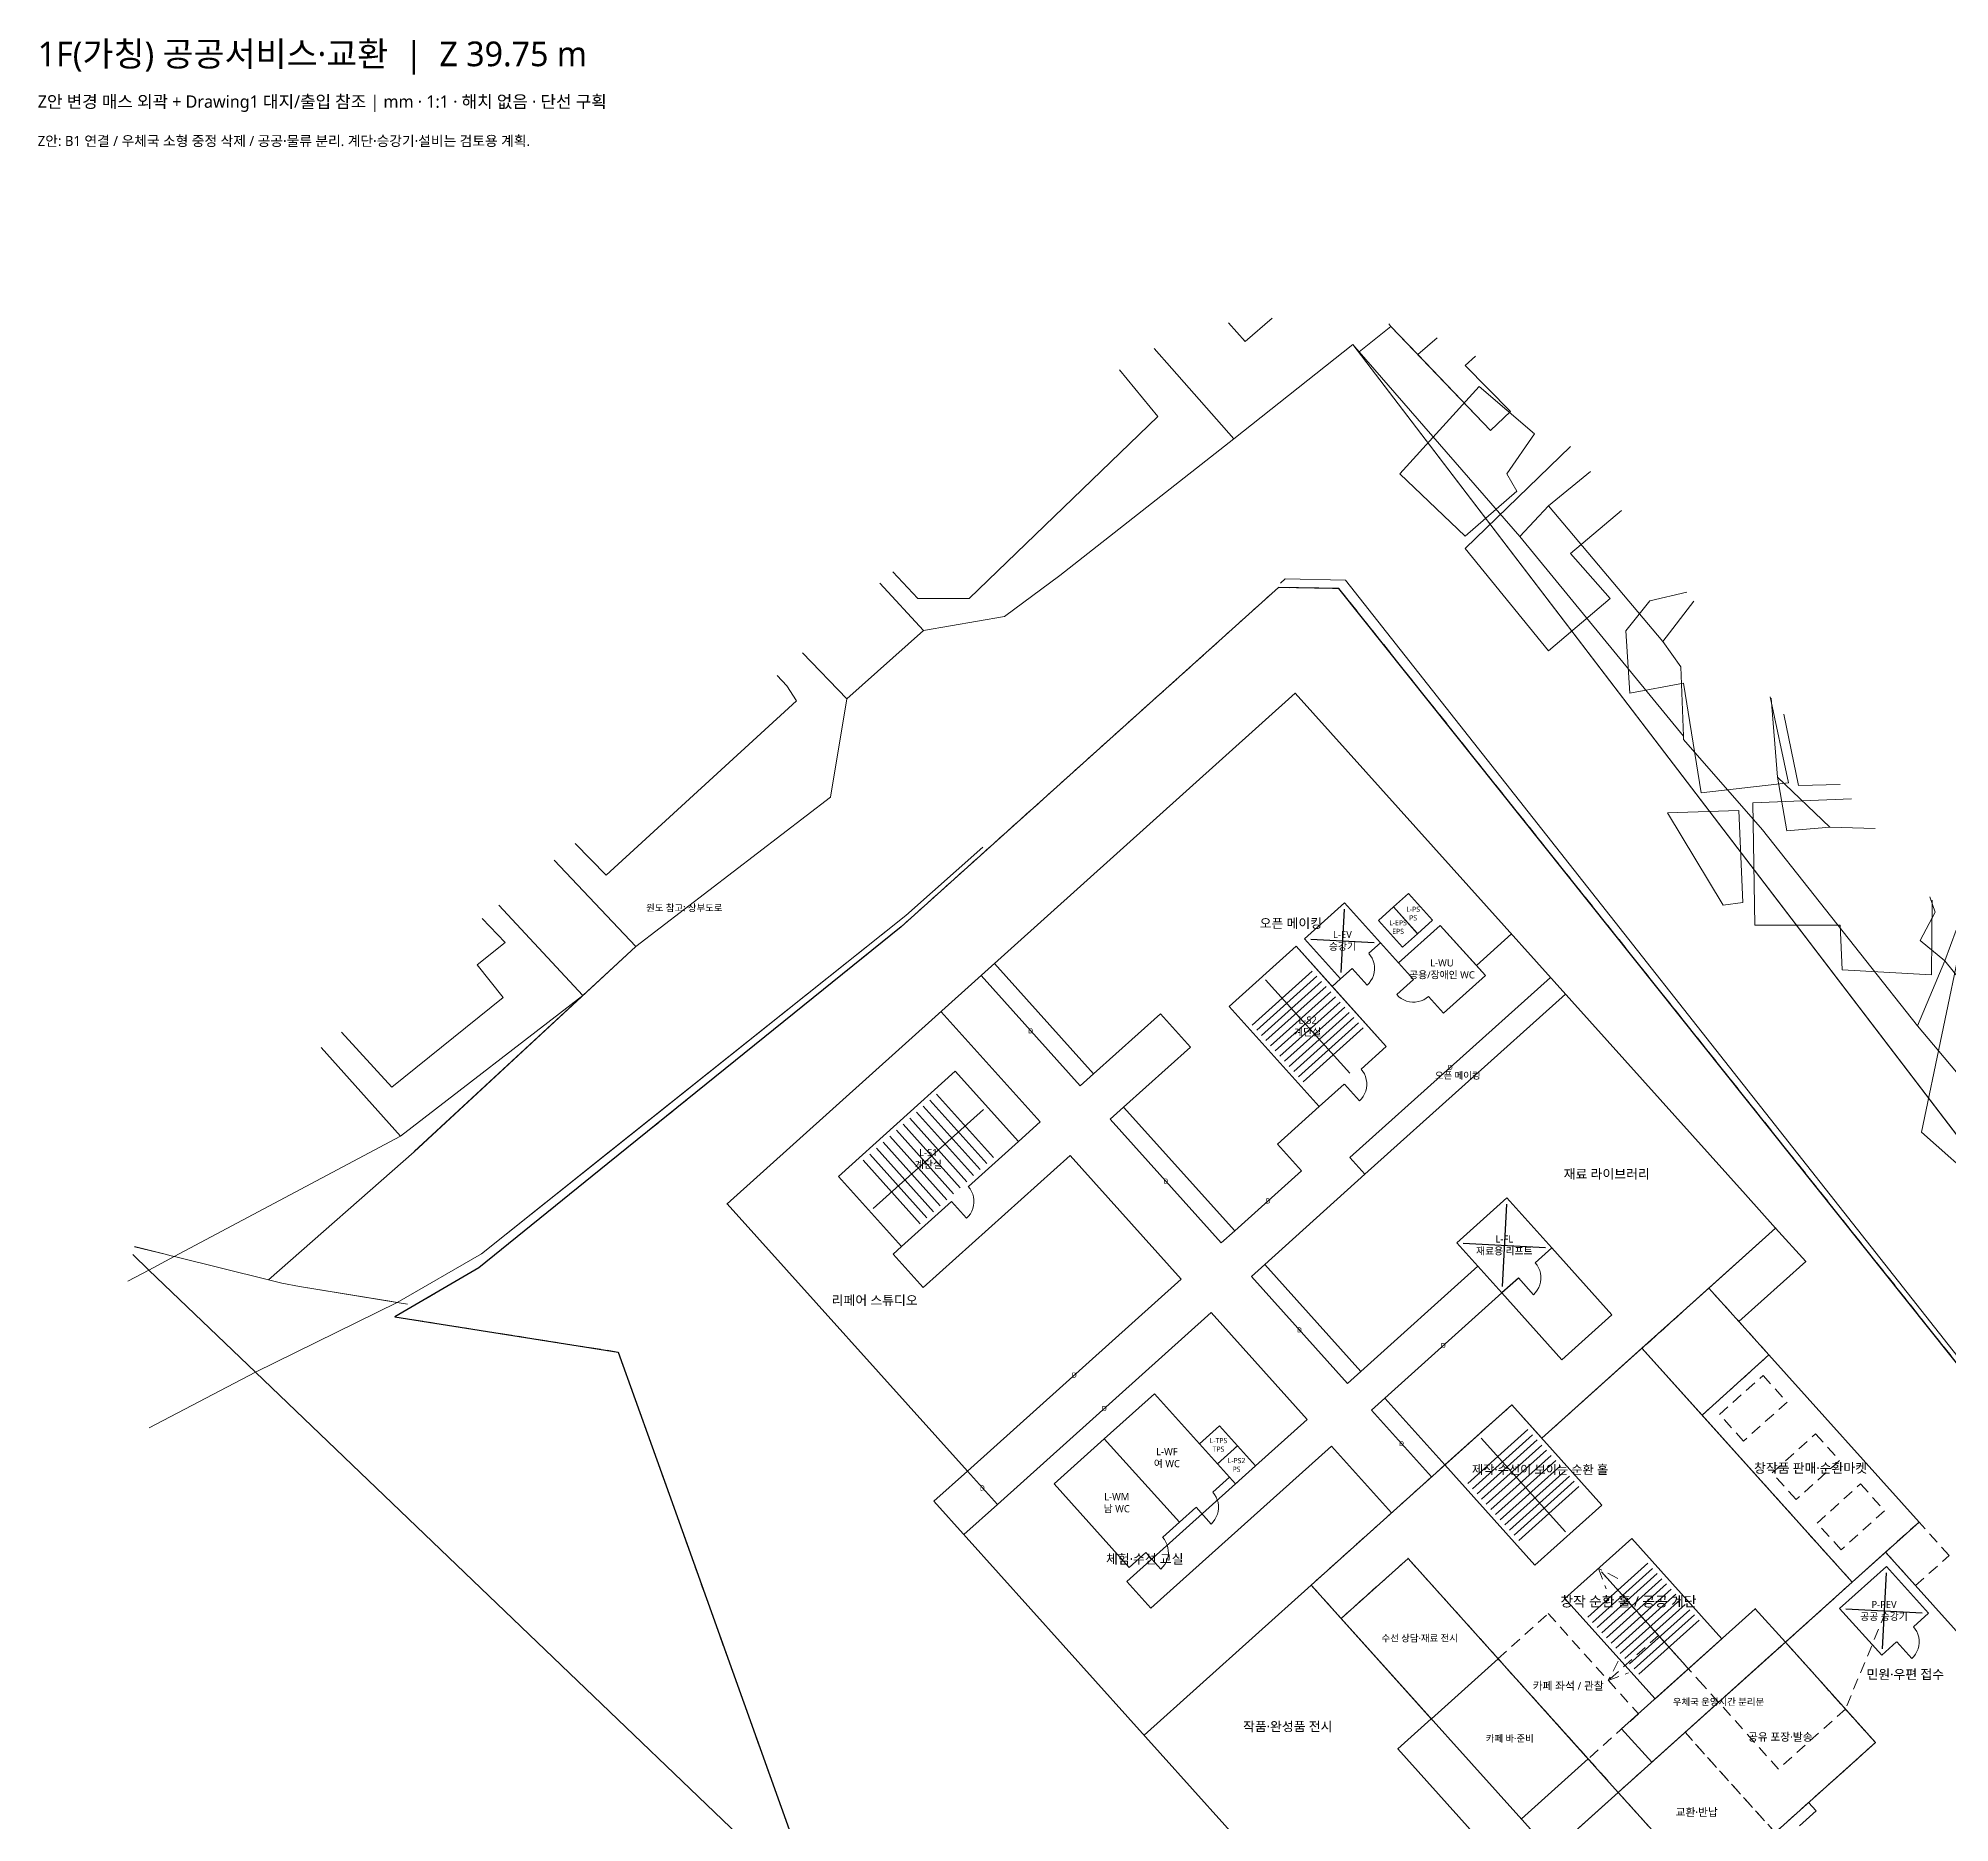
# Model space of a CAD drawing. Header units: millimetres. Extents: x -71701 to 357366, y 1091126 to 1572246.
# Drawn here: x 78299 to 163396, y 1492813 to 1572246 of the extents above; entities that cross this region are included whole.
import ezdxf

# ---------------------------------------------------------------- set-up
doc = ezdxf.new("R2010")
doc.units = ezdxf.units.MM
doc.linetypes.add('PLAN_DASH', pattern=[800, 500, -300])
for name, color, linetype, lineweight in [('L1_CONTEXT', 8, 'Continuous', 9), ('L1_CORE', 7, 'Continuous', 25), ('L1_DOOR', 7, 'Continuous', 13), ('L1_EPS_PS', 7, 'Continuous', 18), ('L1_OUTLINE', 7, 'Continuous', 35), ('L1_PARTITION', 7, 'Continuous', 18), ('L1_PROGRAM_EDGE', 7, 'PLAN_DASH', 13), ('L1_PUBLIC_FLOW', 3, 'PLAN_DASH', 18), ('L1_SITE_3D', 7, 'Continuous', 25), ('L1_SITE_DWG_REF', 8, 'PLAN_DASH', 13), ('L1_STAIR', 7, 'Continuous', 13), ('L1_TEXT', 7, 'Continuous', 13), ('L1_VOID_ROOF', 8, 'PLAN_DASH', 13)]:
    doc.layers.add(name, color=color, linetype=linetype, lineweight=lineweight)
doc.styles.add('KOREAN', font='malgun.ttf')

msp = doc.modelspace()

# ---------------------------------------------------------------- linework, layer by layer
at = {"layer": 'L1_CONTEXT'}
for points in [[(138421, 1559536), (138517, 1559418), (137102, 1558285), (136816, 1558609), (131531, 1554408), (128765, 1557541), (127979, 1558431)], [(133235, 1559781), (132022, 1558742), (131280, 1559579)], [(147398, 1552960), (145531, 1551439), (144261, 1550069), (137102, 1558285), (138517, 1559418)], [(140573, 1558915), (139719, 1558164), (138517, 1559418), (138421, 1559536)], [(138517, 1559418), (142950, 1554790), (143843, 1555628), (141816, 1557673), (142280, 1558087)], [(88555, 1516973), (95039, 1522684), (104910, 1531810), (113565, 1538458), (114297, 1542838), (117716, 1545883), (121321, 1546499), (123772, 1548338), (131531, 1554408), (136816, 1558609), (170800, 1514150), (171716, 1513255), (185540, 1511832), (187643, 1512683), (189419, 1513348), (196187, 1517208), (198021, 1519013)], [(127979, 1558431), (128765, 1557541), (131531, 1554408), (123772, 1548338), (121321, 1546499), (117716, 1545883), (115769, 1547983)], [(165970, 1520468), (136816, 1558609), (137102, 1558285), (144261, 1550069), (151541, 1541172), (151539, 1541036), (155061, 1537008), (161953, 1528280), (167327, 1521906), (165970, 1520468)], [(139719, 1558164), (140573, 1558915)], [(142280, 1558087), (141816, 1557673), (143843, 1555628), (142950, 1554790), (139719, 1558164)], [(126434, 1557480), (128136, 1555412), (119746, 1547310), (117450, 1547310)], [(144916, 1554635), (143680, 1552859), (144122, 1552082), (141825, 1550085), (138911, 1552859), (142444, 1556744), (144916, 1554635)], [(148787, 1551219), (146506, 1549308), (148273, 1547310), (145535, 1544979), (141825, 1549530), (146513, 1554069)], [(145531, 1551439), (147398, 1552960)], [(144261, 1550069), (145531, 1551439), (150625, 1545399), (151426, 1544264), (151541, 1541172), (144261, 1550069)], [(151998, 1547195), (150625, 1545399), (145531, 1551439)], [(115769, 1547983), (117716, 1545883), (114297, 1542838)], [(117450, 1547310), (116341, 1548498)], [(164762, 1512277), (136500, 1548126), (133816, 1548185), (133603, 1547996)], [(152335, 1538653), (151540, 1543536), (149156, 1543092), (148979, 1545867), (150039, 1547199), (151685, 1547587)], [(150625, 1545399), (151998, 1547195)], [(162505, 1534025), (162742, 1533346), (162082, 1532086), (163175, 1531173), (161953, 1528280), (155061, 1537008), (151539, 1541036), (151541, 1541172), (151426, 1544264), (150625, 1545399)], [(112321, 1544885), (114297, 1542838), (113565, 1538458), (104910, 1531810), (101269, 1535653)], [(114297, 1542838), (112321, 1544885)], [(111194, 1543873), (111621, 1543425)], [(111621, 1543425), (112062, 1542759), (103584, 1534990), (102200, 1536404)], [(155404, 1542926), (156221, 1539097), (152335, 1538653)], [(155443, 1542877), (155721, 1539357), (156149, 1536967), (158061, 1537132), (160080, 1537065)], [(160080, 1537065), (158061, 1537132), (155721, 1539357), (155443, 1542877)], [(158517, 1539025), (156663, 1538986), (156015, 1542160)], [(155721, 1539357), (158061, 1537132), (156149, 1536967), (155721, 1539357)], [(150834, 1537765), (154013, 1537876), (154190, 1533769), (153307, 1533658), (150834, 1537765)], [(162580, 1530551), (158606, 1530773), (158517, 1532770), (154720, 1532770), (154631, 1538209), (159022, 1538391)], [(120345, 1536232), (116917, 1533190), (98028, 1518135), (94276, 1515970), (89936, 1516681), (89143, 1516827), (88555, 1516973)], [(94737, 1515894), (94276, 1515970), (98028, 1518135), (103795, 1522731), (116917, 1533190), (120345, 1536232)], [(101269, 1535653), (104910, 1531810), (102551, 1529629), (98803, 1533662)], [(98803, 1533662), (102551, 1529629), (94424, 1523373)], [(163685, 1532547), (163175, 1531173), (162082, 1532086), (162742, 1533346), (162505, 1534025)], [(162617, 1533886), (162580, 1530551)], [(98068, 1533069), (99080, 1531993), (97843, 1530995), (98991, 1529552), (94045, 1525556), (91797, 1528007)], [(168576, 1526417), (164876, 1521116), (162138, 1523558), (163951, 1532214)], [(168666, 1526304), (168319, 1524801), (163175, 1531173), (163685, 1532547)], [(163175, 1531173), (168319, 1524801), (168223, 1522963), (167327, 1521906), (161953, 1528280), (163175, 1531173)], [(84352, 1518018), (94424, 1523373), (102551, 1529629), (95040, 1522685), (95039, 1522684), (88555, 1516973), (84368, 1518014), (84352, 1518018)], [(90898, 1527320), (94424, 1523373), (84352, 1518018), (84154, 1518066), (84005, 1518104), (82590, 1518456)], [(94424, 1523373), (90898, 1527320)], [(82589, 1518451), (84005, 1518104), (84154, 1518066), (84352, 1518018), (83220, 1517417)], [(82506, 1518102), (83220, 1517417), (82288, 1516922)], [(82288, 1516922), (83220, 1517417), (87966, 1512870), (83238, 1510397)], [(83220, 1517417), (82506, 1518102)], [(83220, 1517417), (84352, 1518018), (84368, 1518014), (88555, 1516973), (89142, 1516827), (89936, 1516681), (94035, 1516009), (94276, 1515970), (87966, 1512870), (83220, 1517417)], [(112714, 1489156), (98711, 1502572), (87966, 1512870), (94276, 1515970)], [(94276, 1515970), (94737, 1515894)], [(83238, 1510397), (87966, 1512870), (98711, 1502572), (112715, 1489153)]]:
    msp.add_lwpolyline(points, dxfattribs=at)
at = {"layer": 'L1_CORE'}
for points in [[(136785, 1530838), (136269, 1530374), (134665, 1532160), (136450, 1533764)], [(136435, 1533481), (136284, 1530657)], [(136450, 1533764), (138054, 1531978), (137538, 1531515)], [(139521, 1530346), (138856, 1531086), (140716, 1532757)], [(140716, 1532757), (142721, 1530525), (140862, 1528854), (140197, 1529594)], [(136439, 1525687), (135328, 1524689), (131318, 1529152), (134293, 1531825)], [(134293, 1531825), (138303, 1527362), (137192, 1526364)], [(134948, 1532144), (137772, 1531993)], [(118953, 1520461), (116726, 1518460), (113919, 1521584), (119126, 1526263)], [(119126, 1526263), (121933, 1523139), (119706, 1521138)], [(144192, 1517059), (143453, 1516395), (141448, 1518626), (143679, 1520631)], [(143664, 1520349), (143468, 1516677)], [(143679, 1520631), (145685, 1518400), (144945, 1517735)], [(141730, 1518611), (145402, 1518415)], [(129839, 1506850), (129099, 1506186), (125757, 1509905), (127989, 1511910)], [(127989, 1511910), (131331, 1508191), (130591, 1507527)], [(127607, 1504845), (126868, 1504181), (123526, 1507900), (125757, 1509905)], [(125757, 1509905), (129099, 1506186), (128360, 1505522)], [(161030, 1500864), (160365, 1500266), (158493, 1502349), (160576, 1504220)], [(160561, 1503938), (160380, 1500549)], [(160576, 1504220), (162447, 1502138), (161782, 1501540)], [(158776, 1502334), (162165, 1502153)]]:
    msp.add_lwpolyline(points, dxfattribs=at)
at = {"layer": 'L1_DOOR'}
for points in [[(137534, 1531511), (137615, 1531408), (137681, 1531295), (137733, 1531175), (137768, 1531049), (137787, 1530920), (137789, 1530789), (137773, 1530659), (137741, 1530532), (137692, 1530411), (137628, 1530297), (137550, 1530192), (137458, 1530098)], [(136790, 1530842), (137458, 1530098)], [(139525, 1530342), (138781, 1529674)], [(140193, 1529598), (140090, 1529517), (139978, 1529450), (139858, 1529399), (139732, 1529364), (139602, 1529345), (139471, 1529343), (139342, 1529359), (139215, 1529391), (139093, 1529440), (138979, 1529504), (138875, 1529582), (138781, 1529674)], [(137188, 1526360), (137269, 1526257), (137335, 1526144), (137387, 1526024), (137422, 1525898), (137441, 1525769), (137442, 1525638), (137427, 1525508), (137395, 1525381), (137346, 1525260), (137282, 1525146), (137204, 1525041), (137112, 1524948)], [(136444, 1525691), (137112, 1524948)], [(119701, 1521134), (119782, 1521031), (119849, 1520918), (119900, 1520798), (119936, 1520672), (119954, 1520543), (119956, 1520412), (119940, 1520282), (119908, 1520155), (119859, 1520034), (119795, 1519920), (119717, 1519815), (119626, 1519722)], [(118957, 1520465), (119626, 1519722)], [(144941, 1517731), (145022, 1517628), (145088, 1517516), (145140, 1517396), (145175, 1517270), (145194, 1517140), (145195, 1517010), (145180, 1516880), (145148, 1516753), (145099, 1516631), (145035, 1516517), (144957, 1516413), (144865, 1516319)], [(144197, 1517063), (144865, 1516319)], [(130587, 1507523), (130668, 1507420), (130734, 1507307), (130786, 1507187), (130821, 1507061), (130840, 1506932), (130842, 1506801), (130826, 1506671), (130794, 1506544), (130745, 1506423), (130681, 1506309), (130603, 1506204), (130511, 1506110)], [(129843, 1506854), (130511, 1506110)], [(128355, 1505518), (128436, 1505415), (128503, 1505302), (128554, 1505182), (128590, 1505056), (128608, 1504927), (128610, 1504796), (128595, 1504666), (128562, 1504539), (128514, 1504418), (128450, 1504304), (128371, 1504199), (128280, 1504105)], [(127611, 1504849), (128280, 1504105)], [(161778, 1501536), (161859, 1501433), (161926, 1501321), (161977, 1501201), (162013, 1501075), (162031, 1500945), (162033, 1500814), (162017, 1500684), (161985, 1500558), (161936, 1500436), (161872, 1500322), (161794, 1500217), (161703, 1500124)], [(161034, 1500868), (161703, 1500124)]]:
    msp.add_lwpolyline(points, dxfattribs=at)
at = {"layer": 'L1_EPS_PS'}
for points in [[(138636, 1533576), (139705, 1532386), (139035, 1531784), (137966, 1532974), (138636, 1533576)], [(139305, 1534178), (140374, 1532987), (139705, 1532386), (138636, 1533576), (139305, 1534178)], [(130887, 1510481), (131689, 1509588), (130796, 1508786), (129994, 1509679), (130887, 1510481)], [(131689, 1509588), (132491, 1508695), (131598, 1507893), (130796, 1508786), (131689, 1509588)]]:
    msp.add_lwpolyline(points, dxfattribs=at)
at = {"layer": 'L1_OUTLINE'}
for points in [[(118173, 1507124), (136888, 1486296), (138375, 1487633), (142838, 1491643), (138828, 1496106), (140316, 1497443), (134969, 1503394), (143895, 1511414), (145232, 1509926), (155645, 1519283), (154309, 1520771), (134258, 1543086), (108967, 1520362), (119661, 1508461), (118173, 1507124)], [(152670, 1516610), (154007, 1515122), (156982, 1517796), (155645, 1519283), (152670, 1516610)], [(152368, 1510961), (155343, 1513635), (152670, 1516610), (149695, 1513937), (152368, 1510961)], [(134969, 1503394), (136306, 1501906), (139281, 1504580), (148638, 1494166), (159052, 1503523), (149695, 1513937), (145232, 1509926), (143895, 1511414), (134969, 1503394)], [(159052, 1503523), (162027, 1506196), (155343, 1513635), (152368, 1510961), (159052, 1503523)], [(145663, 1491492), (148638, 1494166), (139281, 1504580), (136306, 1501906), (145663, 1491492)], [(157089, 1466806), (166015, 1474826), (173454, 1481510), (177917, 1485520), (160539, 1504860), (156076, 1500849), (160087, 1496386), (152648, 1489703), (148638, 1494166), (139712, 1486145), (157089, 1466806)], [(150126, 1495503), (156076, 1500849), (154740, 1502337), (148789, 1496990), (150126, 1495503)], [(152648, 1489703), (160087, 1496386), (156076, 1500849), (148638, 1494166), (152648, 1489703)]]:
    msp.add_lwpolyline(points, dxfattribs=at)
at = {"layer": 'L1_PARTITION'}
for points in [[(134665, 1532160), (136450, 1533764)], [(136450, 1533764), (138054, 1531978)], [(137966, 1532974), (138636, 1533576)], [(138636, 1533576), (139305, 1534178)], [(138636, 1533576), (139701, 1532390)], [(139305, 1534178), (140370, 1532992)], [(139031, 1531789), (137966, 1532974)], [(138856, 1531086), (140716, 1532757)], [(140716, 1532757), (142320, 1530971)], [(131318, 1529152), (134293, 1531825)], [(134293, 1531825), (135897, 1530040)], [(136269, 1530374), (134665, 1532160)], [(138054, 1531978), (137538, 1531515)], [(138054, 1531978), (138856, 1531086)], [(142320, 1530971), (143881, 1532374)], [(120870, 1531054), (125280, 1526146)], [(139521, 1530346), (138856, 1531086)], [(142320, 1530971), (142721, 1530525)], [(120275, 1530520), (124685, 1525612)], [(135897, 1530040), (136269, 1530374)], [(135897, 1530040), (138303, 1527362)], [(136785, 1530838), (136269, 1530374)], [(145618, 1530440), (136694, 1522421)], [(142721, 1530525), (140862, 1528854)], [(137362, 1521677), (146287, 1529696)], [(140461, 1529301), (140197, 1529594)], [(140862, 1528854), (140461, 1529301)], [(122900, 1524008), (118490, 1528916)], [(125280, 1526146), (128255, 1528820)], [(128255, 1528820), (129592, 1527332)], [(135328, 1524689), (131318, 1529152)], [(129592, 1527332), (126617, 1524659)], [(138303, 1527362), (137192, 1526364)], [(113919, 1521584), (119126, 1526263)], [(119126, 1526263), (121933, 1523139)], [(124685, 1525612), (125280, 1526146)], [(136439, 1525687), (135328, 1524689)], [(126617, 1524659), (126022, 1524124)], [(126022, 1524124), (130967, 1518620)], [(126617, 1524659), (131563, 1519154)], [(133468, 1523018), (135328, 1524689)], [(121933, 1523139), (122900, 1524008)], [(124236, 1522520), (117691, 1516638)], [(121933, 1523139), (119706, 1521138)], [(129182, 1517016), (124236, 1522520)], [(134538, 1521828), (133468, 1523018)], [(136694, 1522421), (137362, 1521677)], [(116726, 1518460), (113919, 1521584)], [(131563, 1519154), (134538, 1521828)], [(137362, 1521677), (132899, 1517667)], [(118953, 1520461), (116726, 1518460)], [(141448, 1518626), (143679, 1520631)], [(143679, 1520631), (145685, 1518400)], [(130967, 1518620), (131563, 1519154)], [(116354, 1518126), (116726, 1518460)], [(117691, 1516638), (116354, 1518126)], [(142384, 1517585), (141448, 1518626)], [(145685, 1518400), (144945, 1517735)], [(145685, 1518400), (148358, 1515424)], [(132899, 1517667), (132304, 1517132)], [(132899, 1517667), (137177, 1512906)], [(137177, 1512906), (142384, 1517585)], [(143453, 1516395), (142384, 1517585)], [(119663, 1508462), (129182, 1517016)], [(132304, 1517132), (136582, 1512371)], [(144192, 1517059), (143453, 1516395)], [(143453, 1516395), (138246, 1511716)], [(146126, 1513419), (143453, 1516395)], [(130519, 1515528), (120998, 1506973)], [(134796, 1510767), (130519, 1515528)], [(148358, 1515424), (146126, 1513419)], [(136582, 1512371), (137177, 1512906)], [(125757, 1509905), (127989, 1511910)], [(127989, 1511910), (129994, 1509679)], [(138246, 1511716), (137651, 1511181)], [(138246, 1511716), (140918, 1508742)], [(129994, 1509679), (130887, 1510481)], [(130887, 1510481), (131689, 1509588)], [(132491, 1508695), (134796, 1510767)], [(137651, 1511181), (140323, 1508207)], [(123526, 1507900), (125757, 1509905)], [(125757, 1509905), (129099, 1506186)], [(129994, 1509679), (130796, 1508786)], [(135866, 1509577), (127832, 1502359)], [(130866, 1508849), (130796, 1508786)], [(130796, 1508786), (131331, 1508191)], [(131689, 1509588), (131619, 1509525)], [(131689, 1509588), (132491, 1508695)], [(138538, 1506603), (135866, 1509577)], [(120998, 1506973), (119662, 1508459)], [(131331, 1508191), (130591, 1507527)], [(131598, 1507893), (131331, 1508191)], [(131668, 1507956), (131598, 1507893)], [(132491, 1508695), (132421, 1508633)], [(126868, 1504181), (123526, 1507900)], [(126763, 1503549), (131598, 1507893)], [(120998, 1506973), (119512, 1505638)], [(129839, 1506850), (129099, 1506186)], [(129099, 1506186), (128360, 1505522)], [(127607, 1504845), (126868, 1504181)], [(158493, 1502349), (160576, 1504220)], [(160576, 1504220), (162447, 1502138)], [(127832, 1502359), (126763, 1503549)], [(127532, 1496711), (134967, 1503392)], [(160365, 1500266), (158493, 1502349)], [(162447, 1502138), (161782, 1501540)], [(161030, 1500864), (160365, 1500266)], [(140317, 1497444), (143290, 1500115)], [(144327, 1492981), (147300, 1495652)], [(157113, 1493711), (157445, 1493341)], [(157445, 1493341), (156702, 1492673)]]:
    msp.add_lwpolyline(points, dxfattribs=at)
at = {"layer": 'L1_PROGRAM_EDGE'}
for points in [[(155083, 1512728), (156152, 1511538), (154218, 1509800), (153149, 1510990), (155083, 1512728)], [(157422, 1510125), (158491, 1508935), (156557, 1507197), (155488, 1508387), (157422, 1510125)], [(159427, 1507893), (160496, 1506703), (158562, 1504965), (157493, 1506155), (159427, 1507893)], [(145523, 1502122), (149533, 1497659), (147301, 1495654), (143291, 1500117), (145523, 1502122)], [(150126, 1495503), (156076, 1500849)], [(156076, 1500849), (160087, 1496386), (155624, 1492376), (151613, 1496839), (156076, 1500849)], [(151613, 1496839), (155624, 1492376), (152648, 1489703), (148638, 1494166), (151613, 1496839)]]:
    msp.add_lwpolyline(points, dxfattribs=at)
at = {"layer": 'L1_PUBLIC_FLOW'}
for points in [[(160537, 1502169), (158750, 1497874), (155774, 1495201), (152433, 1498920), (150428, 1501151), (147754, 1504127)], [(148616, 1503691), (147754, 1504127), (148095, 1503223)], [(150428, 1501151), (148196, 1499146)], [(148632, 1500008), (148196, 1499146), (149099, 1499487)]]:
    msp.add_lwpolyline(points, dxfattribs=at)
at = {"layer": 'L1_SITE_3D'}
msp.add_lwpolyline([(168551, 1507208), (136199, 1547755), (133516, 1547797), (116708, 1532694), (103650, 1522153), (97911, 1517520), (94172, 1515332), (104117, 1513764), (106381, 1507440), (114189, 1485629)], dxfattribs=at)
at = {"layer": 'L1_SITE_DWG_REF'}
msp.add_lwpolyline([(114189, 1485629), (106381, 1507440), (104117, 1513764), (94172, 1515332), (97911, 1517520), (103650, 1522153), (116708, 1532694), (133516, 1547797), (136199, 1547755), (168551, 1507208)], dxfattribs=at)
at = {"layer": 'L1_STAIR'}
for points in [[(132336, 1528319), (135013, 1530725)], [(132542, 1528089), (135220, 1530495)], [(132749, 1527859), (135427, 1530265)], [(132939, 1530340), (136682, 1526174)], [(132955, 1527629), (135633, 1530035)], [(133162, 1527399), (135840, 1529805)], [(133368, 1527169), (136046, 1529575)], [(133575, 1526939), (136253, 1529345)], [(133782, 1526709), (136459, 1529115)], [(133988, 1526479), (136666, 1528885)], [(134195, 1526249), (136873, 1528655)], [(134401, 1526019), (137079, 1528426)], [(134608, 1525790), (137286, 1528196)], [(117995, 1524978), (120534, 1522151)], [(118292, 1525245), (120832, 1522419)], [(115471, 1520156), (120380, 1524567)], [(117102, 1524176), (119642, 1521349)], [(117400, 1524443), (119939, 1521617)], [(117697, 1524711), (120237, 1521884)], [(116209, 1523374), (118749, 1520547)], [(116507, 1523641), (119047, 1520815)], [(116805, 1523909), (119344, 1521082)], [(115317, 1522572), (117857, 1519745)], [(115614, 1522839), (118154, 1520013)], [(115912, 1523107), (118452, 1520280)], [(115019, 1522305), (117559, 1519478)], [(143895, 1511414), (147905, 1506951), (144930, 1504278), (140920, 1508741), (143895, 1511414)], [(141937, 1507907), (144615, 1510313)], [(142144, 1507677), (144822, 1510084)], [(142350, 1507448), (145028, 1509854)], [(142541, 1509929), (146284, 1505763)], [(142557, 1507218), (145235, 1509624)], [(142764, 1506988), (145441, 1509394)], [(142970, 1506758), (145648, 1509164)], [(143177, 1506528), (145855, 1508934)], [(143383, 1506298), (146061, 1508704)], [(143590, 1506068), (146268, 1508474)], [(143796, 1505838), (146474, 1508244)], [(144003, 1505608), (146681, 1508014)], [(144210, 1505378), (146887, 1507784)], [(149242, 1505463), (153252, 1501000), (150277, 1498327), (146266, 1502790), (149242, 1505463)], [(147284, 1501957), (149962, 1504363)], [(147491, 1501727), (150169, 1504133)], [(147697, 1501497), (150375, 1503903)], [(147888, 1503978), (151631, 1499812)], [(147904, 1501267), (150582, 1503673)], [(148110, 1501037), (150788, 1503443)], [(148317, 1500807), (150995, 1503213)], [(148524, 1500577), (151201, 1502983)], [(148730, 1500347), (151408, 1502753)], [(148937, 1500117), (151615, 1502523)], [(149143, 1499887), (151821, 1502294)], [(149350, 1499658), (152028, 1502064)], [(149557, 1499428), (152234, 1501834)]]:
    msp.add_lwpolyline(points, dxfattribs=at)
at = {"layer": 'L1_VOID_ROOF'}
for points in [[(152670, 1516610), (145232, 1509926), (143895, 1511414), (134969, 1503394), (136306, 1501906), (139281, 1504580), (148638, 1494166), (152648, 1489703), (160087, 1496386), (156076, 1500849), (159052, 1503523), (152368, 1510961), (155343, 1513635), (152670, 1516610)], [(163364, 1504709), (162027, 1506196), (160539, 1504860), (161876, 1503372), (163364, 1504709)]]:
    msp.add_lwpolyline(points, dxfattribs=at)

# ---------------------------------------------------------------- texts
at = {"layer": 'L1_CONTEXT', "insert": (107062, 1533518), "char_height": 300, "width": 6000, "attachment_point": 5, "style": 'KOREAN'}
msp.add_mtext('원도 참고: 상부도로', dxfattribs=at)
at = {"layer": 'L1_DOOR', "char_height": 230, "width": 6000, "attachment_point": 5, "style": 'KOREAN'}
for insert in [(122479, 1528066), (141157, 1526431), (128495, 1521372), (133050, 1520491), (134443, 1514752), (140850, 1514055), (124422, 1512738), (125758, 1511250), (138988, 1509694), (120329, 1507717)]:
    msp.add_mtext('D', dxfattribs=dict(at, insert=insert))
at = {"layer": 'L1_TEXT', "style": 'KOREAN'}
for s, insert, char_height, width, attachment_point in [('1F(가칭) 공공서비스·교환  |  Z 39.75 m', (78277, 1572100), 1100, 110000, 1), ('Z안 변경 매스 외곽 + Drawing1 대지/출입 참조 | mm · 1:1 · 해치 없음 · 단선 구획', (78277, 1569700), 550, 110000, 1), ('Z안: B1 연결 / 우체국 소형 중정 삭제 / 공공·물류 분리. 계단·승강기·설비는 검토용 계획.', (78277, 1567900), 450, 110000, 1), ('L-PS\\PPS', (139505, 1533282), 230, 6000, 5), ('오픈 메이킹', (134064, 1532829), 420, 6000, 5), ('L-EPS\\PEPS', (138835, 1532680), 230, 6000, 5), ('L-EV\\P승강기', (136360, 1532069), 320, 6000, 5), ('L-WU\\P공용/장애인 WC', (140789, 1530805), 320, 6000, 5), ('L-S2\\P계단실', (134811, 1528257), 320, 6000, 5), ('오픈 메이킹', (141491, 1526059), 300, 6000, 5), ('L-S1\\P계단실', (117926, 1522362), 320, 6000, 5), ('재료 라이브러리', (148125, 1521668), 420, 6000, 5), ('L-FL\\P재료용 리프트', (143566, 1518513), 320, 6000, 5), ('리페어 스튜디오', (115535, 1516046), 420, 6000, 5), ('L-TPS\\PTPS', (130841, 1509633), 230, 6000, 5), ('L-WF\\P여 WC', (128544, 1509048), 320, 6000, 5), ('L-PS2\\PPS', (131643, 1508741), 230, 6000, 5), ('제작·수선이 보이는 순환 홀', (145156, 1508514), 400, 6000, 5), ('창작품 판매·순환마켓', (157198, 1508579), 420, 6000, 5), ('L-WM\\P남 WC', (126312, 1507043), 320, 6000, 5), ('체험·수선 교실', (127559, 1504533), 420, 6000, 5), ('창작 순환 홀 / 공공 계단', (149091, 1502639), 450, 6000, 5), ('P-PEV\\P공공 승강기', (160470, 1502243), 320, 6000, 5), ('수선 상담·재료 전시', (139798, 1501011), 300, 6000, 5), ('민원·우편 접수', (161416, 1499396), 420, 6000, 5), ('카페 좌석 / 관찰', (146412, 1498888), 350, 6000, 5), ('우체국 운영시간 분리문', (153101, 1498176), 300, 6000, 5), ('작품·완성품 전시', (133923, 1497077), 420, 6000, 5), ('공유 포장·발송', (155850, 1496613), 350, 6000, 5), ('카페 바·준비', (143809, 1496548), 300, 6000, 5), ('교환·반납', (152131, 1493271), 350, 6000, 5)]:
    msp.add_mtext(s, dxfattribs=dict(at, insert=insert, char_height=char_height, width=width, attachment_point=attachment_point))

doc.saveas('drawing.dxf')
